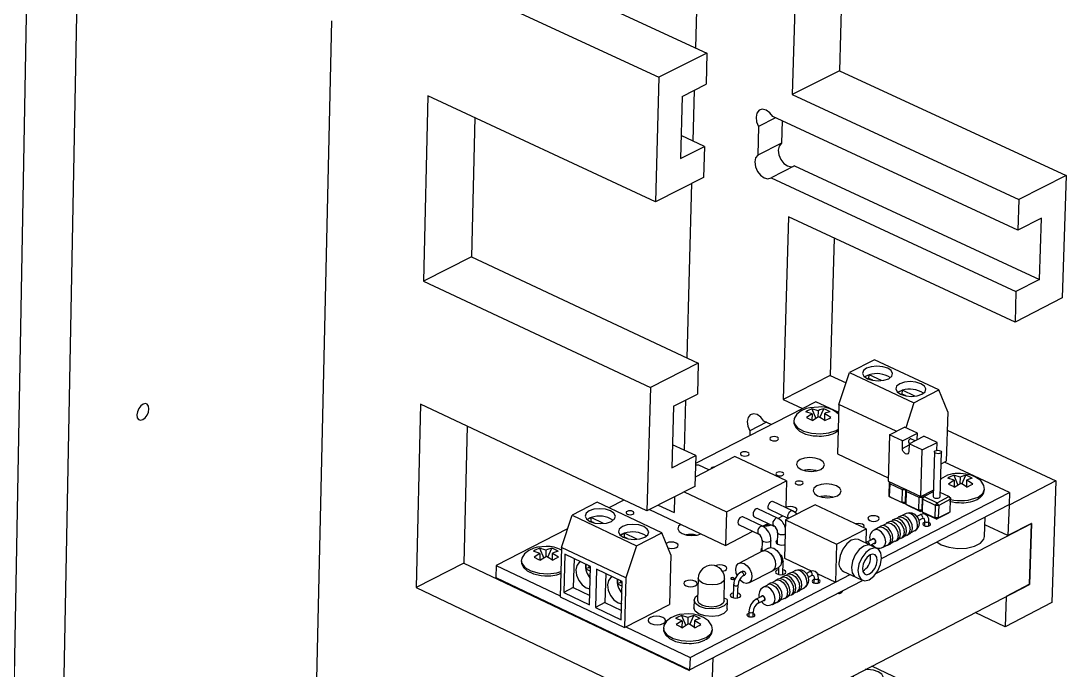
# Model space of a CAD drawing. Extents: x 0 to 159, y 0 to 236.
# Drawn here: x 134.33 to 153.69, y 154.09 to 166.11 of the extents above; entities that cross this region are included whole.
import ezdxf

# ---------------------------------------------------------------- set-up
doc = ezdxf.new("R2010")
doc.units = 0
doc.layers.get('0').update_dxf_attribs({"linetype": 'CONTINUOUS'})

msp = doc.modelspace()

# ---------------------------------------------------------------- linework, layer by layer
at = {"color": 7, "linetype": 'CONTINUOUS'}
for p, q in [((135.287, 213.264), (133.564, 119.124)), ((136.233, 212.405), (134.468, 119.622)), ((146.828, 165.606), (146.919, 168.872)), ((148.715, 168.151), (148.615, 164.741)), ((149.566, 167.762), (149.488, 165.182)), ((142.813, 167.46), (147.036, 165.51)), ((141.921, 167.016), (146.145, 165.062)), ((139.726, 150.302), (140.084, 166.109)), ((147.036, 165.51), (146.145, 165.062)), ((147.036, 165.51), (147.02, 164.933)), ((149.488, 165.182), (148.615, 164.741)), ((149.488, 165.182), (153.689, 163.246)), ((146.145, 165.062), (146.082, 162.757)), ((146.575, 164.709), (147.02, 164.933)), ((146.78, 163.879), (146.806, 164.826)), ((141.866, 164.719), (141.783, 161.29)), ((146.082, 162.757), (141.866, 164.719)), ((146.575, 164.709), (146.543, 163.558)), ((148.615, 164.741), (152.816, 162.801)), ((142.735, 164.315), (142.671, 161.738)), ((148.307, 164.309), (147.993, 164.15)), ((152.797, 162.233), (148.255, 164.334)), ((148.426, 164.254), (148.414, 163.84)), ((147.993, 164.15), (147.978, 163.619)), ((146.988, 163.782), (146.555, 163.983)), ((148.414, 163.84), (147.978, 163.619)), ((146.543, 163.558), (146.988, 163.782)), ((146.988, 163.782), (146.971, 163.207)), ((148.658, 163.423), (148.222, 163.202)), ((148.658, 163.423), (153.196, 161.321)), ((153.689, 163.246), (152.816, 162.801)), ((153.689, 163.246), (153.613, 160.977)), ((146.971, 163.207), (146.082, 162.757)), ((146.667, 159.866), (146.758, 163.099)), ((148.222, 163.202), (152.76, 161.098)), ((152.816, 162.801), (152.797, 162.233)), ((148.548, 162.478), (148.449, 159.098)), ((152.742, 160.531), (148.548, 162.478)), ((153.234, 162.456), (152.797, 162.233)), ((153.196, 161.321), (153.234, 162.456)), ((149.395, 162.085), (149.319, 159.543)), ((142.671, 161.738), (141.783, 161.29)), ((142.671, 161.738), (146.875, 159.769)), ((141.783, 161.29), (145.987, 159.317)), ((153.196, 161.321), (152.76, 161.098)), ((152.76, 161.098), (152.742, 160.531)), ((153.613, 160.977), (152.742, 160.531)), ((146.875, 159.769), (145.987, 159.317)), ((146.875, 159.769), (146.859, 159.198)), ((150.139, 159.831), (149.676, 159.595)), ((151.332, 159.275), (150.139, 159.831)), ((149.319, 159.543), (148.449, 159.098)), ((149.319, 159.543), (149.614, 159.405)), ((149.481, 159.002), (149.676, 159.595)), ((149.676, 159.595), (150.87, 159.037)), ((150.039, 159.555), (149.957, 159.513)), ((150.036, 159.484), (150.039, 159.555)), ((150.272, 159.446), (150.039, 159.555)), ((149.97, 159.504), (150.053, 159.465)), ((150.036, 159.484), (150.024, 159.478)), ((150.106, 159.452), (150.036, 159.484)), ((145.987, 159.317), (145.924, 157.033)), ((146.415, 158.972), (146.859, 159.198)), ((150.655, 159.267), (150.574, 159.225)), ((150.587, 159.216), (150.67, 159.177)), ((150.653, 159.197), (150.641, 159.19)), ((150.653, 159.197), (150.655, 159.267)), ((150.723, 159.164), (150.653, 159.197)), ((150.889, 159.158), (150.655, 159.267)), ((150.87, 159.037), (151.332, 159.275)), ((151.497, 158.866), (151.332, 159.275)), ((141.729, 159.013), (141.647, 155.614)), ((145.924, 157.033), (141.729, 159.013)), ((146.415, 158.972), (146.384, 157.83)), ((146.619, 158.154), (146.646, 159.089)), ((149.051, 159.056), (146.823, 157.914)), ((148.449, 159.098), (148.807, 158.931)), ((149.476, 158.857), (149.051, 159.056)), ((149.481, 159.002), (149.453, 158.09)), ((150.538, 158.507), (149.481, 159.002)), ((150.87, 159.037), (150.717, 158.574)), ((148.985, 158.833), (148.868, 158.87)), ((148.985, 158.833), (148.878, 158.761)), ((149.094, 158.888), (148.977, 158.926)), ((148.977, 158.926), (149.054, 158.743)), ((148.985, 158.833), (148.981, 158.713)), ((149.104, 158.777), (148.997, 158.705)), ((149.094, 158.888), (149.09, 158.767)), ((149.129, 158.763), (149.2, 158.926)), ((149.213, 158.833), (149.21, 158.712)), ((151.497, 158.866), (151.468, 157.954)), ((142.594, 158.605), (142.531, 156.067)), ((148.138, 158.675), (147.83, 158.517)), ((148.226, 158.633), (148.091, 158.697)), ((150.418, 158.445), (150.692, 158.586)), ((150.935, 158.472), (150.692, 158.586)), ((147.83, 158.517), (147.828, 158.429)), ((149.428, 158.523), (149.467, 158.546)), ((150.418, 158.445), (150.392, 157.584)), ((150.661, 158.331), (150.418, 158.445)), ((150.661, 158.331), (150.935, 158.472)), ((150.781, 158.275), (151.055, 158.416)), ((150.931, 158.353), (150.935, 158.472)), ((151.298, 158.302), (151.055, 158.416)), ((151.486, 158.53), (153.5, 157.589)), ((146.827, 158.057), (146.396, 158.26)), ((150.657, 158.19), (150.661, 158.331)), ((150.781, 158.275), (150.777, 158.134)), ((150.779, 158.295), (150.8, 158.285)), ((151.024, 158.162), (150.781, 158.275)), ((150.891, 158.332), (150.813, 158.368)), ((151.024, 158.162), (151.298, 158.302)), ((151.294, 158.155), (151.298, 158.302)), ((146.384, 157.83), (146.827, 158.057)), ((146.827, 158.057), (146.811, 157.487)), ((147.552, 158.038), (146.815, 157.661)), ((148.509, 157.589), (147.552, 158.038)), ((149.453, 158.09), (150.394, 157.649)), ((150.997, 157.3), (151.024, 158.162)), ((151.25, 158.127), (151.223, 157.3)), ((151.353, 157.296), (151.379, 158.122)), ((146.883, 157.882), (146.822, 157.882)), ((147.073, 157.792), (146.883, 157.882)), ((151.372, 157.905), (151.468, 157.954)), ((152.638, 157.377), (151.438, 157.939)), ((151.616, 157.601), (151.498, 157.638)), ((151.725, 157.657), (151.607, 157.695)), ((151.607, 157.695), (151.685, 157.51)), ((151.725, 157.657), (151.721, 157.534)), ((151.76, 157.531), (151.831, 157.695)), ((146.811, 157.487), (145.924, 157.033)), ((147.396, 157.017), (148.509, 157.589)), ((148.509, 157.589), (148.494, 157.098)), ((150.392, 157.584), (150.997, 157.3)), ((150.411, 157.33), (150.418, 157.563)), ((150.421, 157.535), (150.413, 157.302)), ((150.426, 157.568), (150.418, 157.563)), ((150.421, 157.535), (150.418, 157.563)), ((150.421, 157.535), (150.437, 157.563)), ((150.661, 157.422), (150.421, 157.535)), ((150.654, 157.189), (150.661, 157.422)), ((150.661, 157.422), (150.678, 157.45)), ((150.719, 157.422), (150.661, 157.422)), ((150.719, 157.422), (150.711, 157.434)), ((150.719, 157.422), (150.711, 157.189)), ((150.715, 157.187), (150.722, 157.42)), ((150.728, 157.426), (150.719, 157.422)), ((150.73, 157.425), (150.722, 157.42)), ((150.725, 157.392), (150.722, 157.42)), ((150.725, 157.392), (150.741, 157.42)), ((150.997, 157.3), (151.227, 157.419)), ((151.227, 157.419), (151.227, 157.418)), ((151.616, 157.601), (151.509, 157.529)), ((151.616, 157.601), (151.612, 157.481)), ((151.736, 157.544), (151.629, 157.473)), ((151.845, 157.601), (151.841, 157.48)), ((153.5, 157.589), (152.631, 157.14)), ((153.5, 157.589), (153.425, 155.34)), ((145.496, 157.235), (145.218, 157.092)), ((146.435, 157.295), (146.426, 157.002)), ((146.613, 157.386), (147.396, 157.017)), ((150.27, 156.154), (152.638, 157.377)), ((150.413, 157.302), (150.411, 157.33)), ((150.413, 157.302), (150.654, 157.189)), ((150.44, 157.281), (150.413, 157.302)), ((150.68, 157.168), (150.44, 157.281)), ((150.725, 157.392), (150.718, 157.159)), ((150.966, 157.279), (150.725, 157.392)), ((150.959, 157.046), (150.966, 157.279)), ((150.966, 157.279), (150.982, 157.307)), ((151.023, 157.279), (150.966, 157.279)), ((151.023, 157.279), (151.008, 157.306)), ((151.023, 157.279), (151.016, 157.046)), ((151.02, 157.044), (151.027, 157.277)), ((151.03, 157.249), (151.022, 157.016)), ((151.048, 157.292), (151.023, 157.279)), ((151.058, 157.298), (151.027, 157.277)), ((151.03, 157.249), (151.027, 157.277)), ((151.03, 157.249), (151.058, 157.298)), ((151.271, 157.136), (151.03, 157.249)), ((151.226, 157.385), (151.058, 157.298)), ((151.058, 157.298), (151.299, 157.185)), ((151.299, 157.185), (151.519, 157.298)), ((151.547, 157.249), (151.328, 157.136)), ((151.519, 157.298), (151.356, 157.375)), ((151.519, 157.298), (151.547, 157.249)), ((151.519, 157.298), (151.545, 157.277)), ((151.54, 157.016), (151.547, 157.249)), ((151.545, 157.277), (151.547, 157.249)), ((152.638, 157.377), (152.631, 157.152)), ((145.004, 157.193), (144.536, 156.953)), ((146.198, 156.629), (145.004, 157.193)), ((145.974, 157.058), (147.378, 156.396)), ((146.134, 157.14), (146.426, 157.002)), ((148.344, 156.901), (147.979, 157.073)), ((148.189, 157.063), (148.545, 156.895)), ((148.623, 157.038), (148.258, 157.209)), ((149.038, 157.148), (148.49, 156.866)), ((149.986, 156.703), (149.038, 157.148)), ((150.174, 155.881), (152.631, 157.152)), ((150.711, 157.189), (150.654, 157.189)), ((150.68, 157.168), (150.654, 157.189)), ((150.68, 157.168), (150.711, 157.189)), ((150.715, 157.186), (150.68, 157.168)), ((150.711, 157.189), (150.715, 157.191)), ((150.718, 157.159), (150.715, 157.187)), ((150.718, 157.159), (150.959, 157.046)), ((150.744, 157.138), (150.718, 157.159)), ((150.985, 157.025), (150.744, 157.138)), ((151.016, 157.046), (150.959, 157.046)), ((150.985, 157.025), (150.959, 157.046)), ((150.985, 157.025), (151.016, 157.046)), ((151.02, 157.043), (150.985, 157.025)), ((151.016, 157.046), (151.02, 157.048)), ((151.022, 157.016), (151.02, 157.044)), ((151.264, 156.903), (151.271, 157.136)), ((151.271, 157.136), (151.299, 157.185)), ((151.328, 157.136), (151.271, 157.136)), ((151.328, 157.136), (151.299, 157.185)), ((151.328, 157.136), (151.321, 156.903)), ((152.631, 157.14), (152.612, 156.576)), ((152.619, 157.145), (152.631, 157.14)), ((144.34, 156.357), (144.536, 156.953)), ((144.536, 156.953), (145.73, 156.389)), ((144.891, 156.911), (144.816, 156.872)), ((144.889, 156.84), (144.879, 156.835)), ((144.889, 156.84), (144.891, 156.911)), ((144.947, 156.813), (144.889, 156.84)), ((145.122, 156.801), (144.891, 156.911)), ((147.396, 157.017), (147.378, 156.396)), ((148.065, 156.751), (147.7, 156.923)), ((147.909, 156.926), (148.274, 156.754)), ((148.351, 156.896), (148.443, 156.943)), ((148.49, 156.866), (148.469, 156.16)), ((148.49, 156.866), (149.438, 156.42)), ((150.464, 156.85), (150.435, 156.836)), ((150.509, 156.883), (150.466, 156.86)), ((150.573, 156.907), (150.545, 156.892)), ((150.619, 156.939), (150.575, 156.917)), ((150.724, 156.984), (150.654, 156.949)), ((150.984, 156.963), (150.925, 156.933)), ((150.964, 156.862), (151.021, 156.891)), ((151.022, 157.016), (151.264, 156.903)), ((151.048, 156.995), (151.022, 157.016)), ((151.29, 156.882), (151.048, 156.995)), ((151.066, 156.844), (151.064, 156.758)), ((151.066, 156.844), (151.066, 156.843)), ((151.145, 156.755), (151.147, 156.841)), ((151.321, 156.903), (151.264, 156.903)), ((151.29, 156.882), (151.264, 156.903)), ((151.509, 156.995), (151.29, 156.882)), ((151.29, 156.882), (151.321, 156.903)), ((151.321, 156.903), (151.54, 157.016)), ((151.54, 157.016), (151.509, 156.995)), ((152.175, 156.559), (152.187, 156.922)), ((144.453, 156.701), (143.132, 156.024)), ((146.257, 153.285), (153.047, 156.799)), ((147.378, 156.396), (147.885, 156.656)), ((147.631, 156.776), (147.996, 156.604)), ((148.066, 156.75), (148.17, 156.803)), ((149.438, 156.42), (149.986, 156.703)), ((149.986, 156.703), (149.978, 156.437)), ((150.21, 156.719), (150.133, 156.68)), ((150.255, 156.752), (150.212, 156.729)), ((150.355, 156.794), (150.291, 156.761)), ((150.4, 156.827), (150.356, 156.804)), ((150.818, 156.632), (150.888, 156.668)), ((152.612, 156.576), (152.182, 156.778)), ((153.047, 156.801), (152.612, 156.576)), ((153.01, 155.677), (153.047, 156.801)), ((153.047, 156.799), (153.01, 155.674)), ((153.047, 156.799), (153.044, 156.8)), ((145.508, 156.619), (145.433, 156.581)), ((145.506, 156.548), (145.495, 156.543)), ((145.506, 156.548), (145.508, 156.619)), ((145.564, 156.521), (145.506, 156.548)), ((145.739, 156.51), (145.508, 156.619)), ((145.73, 156.389), (146.198, 156.629)), ((146.367, 156.22), (146.198, 156.629)), ((148.059, 156.492), (148.053, 156.283)), ((148.218, 156.356), (148.221, 156.487)), ((148.344, 156.632), (148.337, 156.423)), ((150.069, 156.394), (149.84, 156.502)), ((150, 156.456), (149.975, 156.438)), ((150.109, 156.512), (150, 156.456)), ((150.455, 156.444), (150.519, 156.477)), ((150.528, 156.473), (150.571, 156.495)), ((150.599, 156.519), (150.628, 156.534)), ((150.637, 156.529), (150.681, 156.552)), ((150.709, 156.575), (150.737, 156.59)), ((150.746, 156.586), (150.79, 156.608)), ((143.941, 156.248), (143.824, 156.286)), ((144.052, 156.305), (143.935, 156.343)), ((143.935, 156.343), (144.012, 156.159)), ((144.052, 156.305), (144.049, 156.183)), ((144.087, 156.177), (144.159, 156.343)), ((144.34, 156.357), (144.316, 155.441)), ((145.534, 155.792), (144.34, 156.357)), ((145.73, 156.389), (145.534, 155.792)), ((146.294, 156.439), (146.28, 156.431)), ((148.073, 156.293), (147.625, 156.063)), ((148.175, 156.346), (148.057, 156.285)), ((149.438, 156.42), (149.417, 155.713)), ((150.063, 156.397), (150.146, 156.44)), ((150.19, 156.337), (150.07, 156.394)), ((150.297, 156.363), (150.374, 156.402)), ((150.383, 156.398), (150.427, 156.421)), ((142.531, 156.067), (141.647, 155.614)), ((142.531, 156.067), (146.715, 154.08)), ((143.941, 156.248), (143.833, 156.176)), ((143.941, 156.248), (143.938, 156.126)), ((144.061, 156.192), (143.952, 156.119)), ((144.171, 156.248), (144.168, 156.125)), ((144.401, 156.232), (144.383, 155.524)), ((144.88, 156.005), (144.401, 156.232)), ((144.574, 156.15), (144.559, 155.615)), ((146.367, 156.22), (146.341, 155.304)), ((148.441, 155.855), (148.448, 156.097)), ((148.469, 156.16), (148.979, 155.919)), ((150.068, 156.17), (150.063, 156.222)), ((143.132, 156.024), (143.126, 155.798)), ((143.132, 156.024), (144.316, 155.462)), ((144.794, 156.046), (144.792, 155.959)), ((144.847, 155.987), (144.792, 155.959)), ((144.792, 155.959), (144.878, 155.918)), ((144.848, 156.02), (144.847, 155.987)), ((144.847, 155.987), (144.879, 155.972)), ((144.861, 155.297), (144.88, 156.005)), ((144.988, 155.954), (144.969, 155.246)), ((145.467, 155.727), (144.988, 155.954)), ((145.16, 155.872), (145.145, 155.337)), ((147.7, 155.918), (147.666, 155.901)), ((147.812, 155.702), (148.26, 155.932)), ((148.243, 155.924), (148.361, 155.985)), ((148.364, 155.986), (148.36, 155.858)), ((148.57, 155.883), (148.526, 155.86)), ((148.676, 155.928), (148.605, 155.892)), ((148.937, 155.907), (148.877, 155.877)), ((149.08, 155.872), (149.417, 155.713)), ((149.563, 155.914), (149.791, 155.806)), ((143.126, 155.798), (146.715, 154.094)), ((145.381, 155.768), (145.378, 155.681)), ((145.434, 155.709), (145.378, 155.681)), ((145.378, 155.681), (145.465, 155.64)), ((145.434, 155.742), (145.434, 155.709)), ((145.434, 155.709), (145.466, 155.694)), ((145.448, 155.019), (145.467, 155.727)), ((145.534, 155.792), (145.509, 154.875)), ((146.226, 152.154), (153.01, 155.674)), ((146.715, 154.094), (149.915, 155.748)), ((146.722, 154.32), (149.417, 155.713)), ((146.875, 155.79), (146.863, 155.379)), ((147.352, 155.366), (147.363, 155.776)), ((147.703, 155.829), (147.737, 155.846)), ((148.205, 155.694), (148.161, 155.672)), ((148.305, 155.737), (148.24, 155.703)), ((148.35, 155.769), (148.306, 155.747)), ((148.415, 155.793), (148.386, 155.778)), ((148.46, 155.826), (148.416, 155.803)), ((148.524, 155.85), (148.496, 155.835)), ((148.917, 155.805), (148.974, 155.835)), ((149.02, 155.788), (149.018, 155.701)), ((149.02, 155.788), (149.02, 155.787)), ((149.099, 155.699), (149.102, 155.785)), ((149.417, 155.713), (149.69, 155.854)), ((149.792, 155.806), (149.912, 155.749)), ((153.01, 155.677), (152.576, 155.451)), ((141.647, 155.614), (145.831, 153.623)), ((143.56, 155.592), (143.559, 155.578)), ((144.559, 155.615), (144.383, 155.524)), ((144.383, 155.524), (144.861, 155.297)), ((144.559, 155.615), (144.866, 155.47)), ((144.801, 155.609), (144.869, 155.591)), ((147.53, 155.668), (147.523, 155.426)), ((147.604, 155.424), (147.611, 155.665)), ((148.159, 155.662), (148.082, 155.622)), ((148.55, 155.461), (148.579, 155.476)), ((148.588, 155.471), (148.632, 155.494)), ((148.66, 155.517), (148.689, 155.532)), ((148.698, 155.528), (148.742, 155.551)), ((148.77, 155.574), (148.84, 155.61)), ((149.463, 155.514), (149.481, 155.506)), ((144.316, 155.441), (145.509, 154.875)), ((145.145, 155.337), (144.969, 155.246)), ((145.145, 155.337), (145.452, 155.191)), ((145.388, 155.331), (145.456, 155.313)), ((145.509, 154.875), (146.341, 155.304)), ((146.798, 155.381), (146.794, 155.24)), ((147.413, 155.392), (147.353, 155.42)), ((147.413, 155.222), (147.417, 155.364)), ((148.058, 155.454), (147.948, 155.397)), ((147.985, 155.325), (148.095, 155.381)), ((148.247, 155.304), (148.324, 155.344)), ((148.333, 155.339), (148.377, 155.362)), ((148.405, 155.386), (148.469, 155.419)), ((148.478, 155.414), (148.522, 155.437)), ((152.576, 155.451), (152.557, 154.889)), ((153.425, 155.34), (152.557, 154.889)), ((144.486, 155.138), (144.492, 155.149)), ((144.969, 155.246), (145.448, 155.019)), ((146.684, 155.058), (146.566, 155.096)), ((146.566, 155.096), (146.645, 154.911)), ((146.719, 154.93), (146.791, 155.096)), ((147.812, 155.164), (147.809, 155.077)), ((147.891, 155.075), (147.893, 155.161)), ((152.557, 154.889), (152.001, 155.151)), ((144.921, 154.946), (144.92, 154.932)), ((146.574, 155.001), (146.456, 155.039)), ((146.574, 155.001), (146.465, 154.928)), ((146.574, 155.001), (146.57, 154.879)), ((146.694, 154.944), (146.585, 154.871)), ((146.684, 155.058), (146.681, 154.935)), ((146.804, 155.001), (146.801, 154.878)), ((145.077, 154.857), (145.081, 154.87)), ((145.53, 154.886), (146.722, 154.32)), ((145.543, 154.651), (145.542, 154.637)), ((145.699, 154.562), (145.702, 154.575)), ((146.189, 154.343), (146.189, 154.329)), ((146.722, 154.32), (146.715, 154.094)), ((147.14, 153.956), (147.151, 154.319)), ((151.154, 153.653), (150.087, 154.158))]:
    msp.add_line(p, q, dxfattribs=at)
at = {"color": 8, "linetype": 'CONTINUOUS'}
msp.add_line((150.657, 158.19), (150.78, 158.254), dxfattribs=at)
at = {"color": 7, "linetype": 'CONTINUOUS'}
for points in [[(148.255, 164.334), (148.198, 164.406), (148.13, 164.454), (148.061, 164.47), (148.002, 164.451), (147.961, 164.4), (147.945, 164.325), (147.956, 164.237), (147.993, 164.15)], [(148.414, 163.84), (148.373, 163.789), (148.357, 163.714), (148.369, 163.627), (148.405, 163.54), (148.462, 163.468), (148.53, 163.42), (148.599, 163.404), (148.632, 163.41)], [(147.978, 163.619), (147.937, 163.568), (147.921, 163.494), (147.932, 163.406), (147.969, 163.319), (148.026, 163.247), (148.094, 163.199), (148.162, 163.183), (148.222, 163.202)], [(149.989, 159.675), (149.933, 159.631), (149.917, 159.579), (149.943, 159.526), (150.008, 159.482), (150.101, 159.453), (150.209, 159.442), (150.315, 159.453), (150.402, 159.482), (150.458, 159.526), (150.475, 159.579), (150.448, 159.631), (150.384, 159.675), (150.291, 159.704), (150.183, 159.715), (150.077, 159.704), (149.989, 159.675)], [(150.039, 159.555), (149.96, 159.519), (149.956, 159.516)], [(150.606, 159.387), (150.549, 159.343), (150.533, 159.291), (150.559, 159.239), (150.624, 159.194), (150.718, 159.165), (150.825, 159.154), (150.931, 159.165), (151.019, 159.194), (151.075, 159.239), (151.091, 159.291), (151.065, 159.343), (151, 159.387), (150.907, 159.417), (150.799, 159.427), (150.693, 159.417), (150.606, 159.387)], [(150.655, 159.267), (150.576, 159.231), (150.573, 159.229)], [(136.699, 158.923), (136.691, 158.973), (136.668, 159.007), (136.632, 159.02), (136.59, 159.009), (136.547, 158.977), (136.51, 158.928), (136.485, 158.869), (136.475, 158.81), (136.482, 158.76), (136.506, 158.726), (136.541, 158.714), (136.584, 158.724), (136.627, 158.757), (136.664, 158.806), (136.689, 158.864), (136.699, 158.923)], [(148.091, 158.697), (148.034, 158.769), (147.967, 158.817), (147.898, 158.833), (147.839, 158.815), (147.798, 158.765), (147.782, 158.691), (147.794, 158.604), (147.83, 158.517)], [(149.103, 158.957), (148.942, 158.944), (148.876, 158.928), (148.779, 158.886), (148.7, 158.825), (148.651, 158.745), (148.642, 158.692)], [(148.977, 158.926), (148.897, 158.888), (148.868, 158.87)], [(149.2, 158.926), (149.126, 158.902), (149.094, 158.888)], [(149.22, 158.705), (149.139, 158.758), (149.104, 158.777)], [(149.319, 158.87), (149.234, 158.913), (149.2, 158.926)], [(149.319, 158.87), (149.245, 158.847), (149.213, 158.833)], [(149.329, 158.761), (149.248, 158.814), (149.213, 158.833)], [(148.642, 158.694), (148.65, 158.649), (148.71, 158.572), (148.821, 158.51), (148.97, 158.47), (149.136, 158.459), (149.296, 158.477), (149.428, 158.523)], [(148.648, 158.692), (148.645, 158.656), (148.681, 158.577), (148.752, 158.511), (148.863, 158.457), (149.005, 158.424), (149.075, 158.422)], [(148.878, 158.761), (148.963, 158.722), (148.997, 158.705)], [(149.22, 158.705), (149.3, 158.747), (149.329, 158.761)], [(148.222, 158.397), (148.205, 158.384), (148.201, 158.369), (148.208, 158.354), (148.227, 158.341), (148.254, 158.333), (148.285, 158.33), (148.315, 158.333), (148.341, 158.341), (148.357, 158.354), (148.362, 158.369), (148.354, 158.384), (148.336, 158.397), (148.309, 158.406), (148.278, 158.409), (148.247, 158.406), (148.222, 158.397)], [(149.406, 158.48), (149.461, 158.514), (149.462, 158.516)], [(150.777, 158.134), (150.771, 158.109), (150.758, 158.092), (150.738, 158.086), (150.715, 158.091), (150.692, 158.108), (150.673, 158.132), (150.661, 158.161), (150.657, 158.19)], [(150.813, 158.368), (150.807, 158.369), (150.797, 158.367), (150.787, 158.358), (150.777, 158.346), (150.771, 158.332), (150.769, 158.317), (150.77, 158.305), (150.776, 158.296), (150.779, 158.295)], [(147.676, 158.117), (147.659, 158.105), (147.654, 158.089), (147.662, 158.074), (147.681, 158.061), (147.708, 158.053), (147.739, 158.05), (147.769, 158.053), (147.795, 158.061), (147.811, 158.074), (147.816, 158.089), (147.809, 158.105), (147.79, 158.117), (147.763, 158.126), (147.732, 158.129), (147.701, 158.126), (147.676, 158.117)], [(148.761, 157.983), (148.709, 157.942), (148.694, 157.893), (148.718, 157.845), (148.778, 157.803), (148.864, 157.776), (148.964, 157.766), (149.062, 157.776), (149.144, 157.803), (149.196, 157.845), (149.211, 157.893), (149.187, 157.942), (149.127, 157.983), (149.041, 158.01), (148.941, 158.02), (148.843, 158.01), (148.761, 157.983)], [(151.362, 158.102), (151.342, 158.095), (151.318, 158.093), (151.292, 158.095), (151.271, 158.102), (151.256, 158.112), (151.25, 158.125), (151.253, 158.137), (151.266, 158.147), (151.287, 158.154), (151.311, 158.156), (151.336, 158.154), (151.358, 158.147), (151.373, 158.137), (151.379, 158.125), (151.376, 158.112), (151.362, 158.102)], [(147.129, 157.837), (147.113, 157.824), (147.108, 157.81)], [(147.183, 157.849), (147.155, 157.846), (147.129, 157.837)], [(148.332, 157.745), (148.317, 157.733), (148.313, 157.719), (148.32, 157.706), (148.336, 157.694), (148.361, 157.686), (148.389, 157.684), (148.416, 157.686), (148.439, 157.694), (148.454, 157.706), (148.458, 157.719), (148.452, 157.733), (148.435, 157.745), (148.41, 157.752), (148.382, 157.755), (148.355, 157.752), (148.332, 157.745)], [(151.607, 157.695), (151.528, 157.657), (151.498, 157.638)], [(151.831, 157.695), (151.756, 157.671), (151.725, 157.657)], [(152.179, 157.433), (152.167, 157.507), (152.107, 157.594), (152.011, 157.66), (151.93, 157.693), (151.831, 157.717), (151.734, 157.726)], [(151.951, 157.638), (151.865, 157.681), (151.831, 157.695)], [(151.951, 157.638), (151.876, 157.615), (151.845, 157.601)], [(148.69, 157.576), (148.675, 157.565), (148.671, 157.551), (148.678, 157.537), (148.695, 157.526), (148.719, 157.518), (148.747, 157.515), (148.775, 157.518), (148.798, 157.526), (148.812, 157.537), (148.817, 157.551), (148.81, 157.565), (148.793, 157.576), (148.769, 157.584), (148.741, 157.587), (148.713, 157.584), (148.69, 157.576)], [(149.069, 157.495), (149.017, 157.454), (149.002, 157.405), (149.026, 157.356), (149.086, 157.315), (149.172, 157.287), (149.272, 157.278), (149.37, 157.287), (149.452, 157.315), (149.504, 157.356), (149.519, 157.405), (149.495, 157.454), (149.435, 157.495), (149.349, 157.522), (149.249, 157.532), (149.151, 157.522), (149.069, 157.495)], [(151.509, 157.529), (151.594, 157.49), (151.629, 157.473)], [(151.852, 157.473), (151.771, 157.526), (151.736, 157.544)], [(151.961, 157.529), (151.88, 157.582), (151.845, 157.601)], [(151.852, 157.473), (151.932, 157.514), (151.961, 157.529)], [(152.061, 157.29), (152.149, 157.358), (152.179, 157.436)], [(151.223, 157.3), (151.223, 157.298), (151.23, 157.286), (151.245, 157.276), (151.266, 157.269), (151.291, 157.267), (151.316, 157.269), (151.336, 157.276)], [(151.336, 157.276), (151.349, 157.286), (151.353, 157.296)], [(145.265, 156.839), (145.322, 156.884), (145.339, 156.937), (145.313, 156.99), (145.249, 157.035), (145.155, 157.064), (145.047, 157.075), (144.941, 157.064), (144.852, 157.035), (144.795, 156.99), (144.778, 156.937), (144.803, 156.884), (144.868, 156.839), (144.961, 156.809), (145.07, 156.799), (145.176, 156.809), (145.265, 156.839)], [(145.557, 157.025), (145.542, 157.014), (145.537, 157), (145.544, 156.986), (145.561, 156.975), (145.585, 156.967), (145.613, 156.964), (145.641, 156.967), (145.664, 156.975), (145.679, 156.986), (145.683, 157), (145.677, 157.014), (145.66, 157.025), (145.635, 157.033), (145.607, 157.036), (145.58, 157.033), (145.557, 157.025)], [(147.979, 157.073), (147.967, 157.076), (147.946, 157.07), (147.925, 157.054), (147.907, 157.03), (147.894, 157.001), (147.889, 156.971), (147.893, 156.947), (147.904, 156.93), (147.909, 156.926)], [(148.189, 157.063), (148.183, 157.066), (148.172, 157.083), (148.168, 157.108), (148.173, 157.137), (148.186, 157.166), (148.204, 157.191), (148.225, 157.207), (148.246, 157.212), (148.258, 157.209)], [(148.662, 157.01), (148.673, 157.014), (148.697, 157.034), (148.704, 157.057), (148.693, 157.079), (148.665, 157.099), (148.624, 157.112), (148.577, 157.116), (148.531, 157.112), (148.493, 157.099), (148.493, 157.099)], [(148.701, 156.975), (148.691, 156.989), (148.623, 157.038)], [(151.531, 157.215), (151.638, 157.19), (151.707, 157.188)], [(147.667, 156.92), (147.646, 156.904), (147.628, 156.879), (147.615, 156.85), (147.61, 156.821), (147.614, 156.796), (147.625, 156.779), (147.631, 156.776)], [(147.7, 156.923), (147.688, 156.925), (147.667, 156.92)], [(150.043, 156.929), (150.022, 156.912), (150.016, 156.892), (150.026, 156.872), (150.05, 156.856), (150.086, 156.844), (150.126, 156.84), (150.166, 156.844), (150.199, 156.856), (150.221, 156.872), (150.227, 156.892), (150.217, 156.912), (150.192, 156.929), (150.157, 156.94), (150.116, 156.944), (150.077, 156.94), (150.043, 156.929)], [(150.571, 156.495), (150.58, 156.5), (150.611, 156.539), (150.624, 156.596), (150.615, 156.663), (150.587, 156.73), (150.543, 156.786), (150.491, 156.823), (150.438, 156.836), (150.4, 156.827)], [(150.466, 156.86), (150.503, 156.87), (150.556, 156.857), (150.609, 156.82), (150.653, 156.764), (150.681, 156.697), (150.689, 156.63)], [(150.681, 156.552), (150.689, 156.557), (150.721, 156.595), (150.733, 156.652), (150.725, 156.72), (150.696, 156.786), (150.653, 156.843), (150.6, 156.88), (150.547, 156.892), (150.509, 156.883)], [(150.575, 156.917), (150.612, 156.926), (150.666, 156.914), (150.718, 156.876), (150.762, 156.82), (150.79, 156.753), (150.799, 156.686)], [(150.79, 156.608), (150.798, 156.613), (150.83, 156.652), (150.842, 156.709), (150.834, 156.776), (150.806, 156.843), (150.762, 156.899), (150.709, 156.936), (150.656, 156.949), (150.619, 156.939)], [(150.971, 156.805), (150.965, 156.861), (150.938, 156.919), (150.893, 156.967), (150.84, 156.994), (150.784, 157.001), (150.73, 156.988), (150.724, 156.983)], [(151.147, 156.841), (151.143, 156.888), (151.122, 156.939), (151.087, 156.968), (151.04, 156.979), (150.995, 156.969), (150.984, 156.963)], [(151.021, 156.891), (151.038, 156.897), (151.049, 156.897), (151.061, 156.883), (151.066, 156.859), (151.066, 156.844)], [(145.882, 156.548), (145.939, 156.593), (145.956, 156.646), (145.93, 156.698), (145.866, 156.743), (145.772, 156.773), (145.664, 156.784), (145.557, 156.773), (145.469, 156.743), (145.411, 156.698), (145.394, 156.646), (145.42, 156.593), (145.485, 156.548), (145.578, 156.518), (145.687, 156.507), (145.794, 156.518), (145.882, 156.548)], [(146.554, 156.785), (146.511, 156.749), (146.496, 156.702), (146.519, 156.654), (146.577, 156.614), (146.661, 156.587), (146.757, 156.578), (146.853, 156.587), (146.924, 156.61)], [(148.175, 156.767), (148.166, 156.769), (148.117, 156.776)], [(149.939, 156.725), (149.943, 156.729), (149.949, 156.749), (149.939, 156.769), (149.915, 156.786), (149.88, 156.797), (149.839, 156.801), (149.799, 156.797), (149.79, 156.795)], [(150.212, 156.729), (150.249, 156.739), (150.302, 156.726), (150.355, 156.689), (150.399, 156.633), (150.427, 156.566), (150.435, 156.499)], [(150.427, 156.421), (150.435, 156.426), (150.467, 156.464), (150.479, 156.521), (150.471, 156.588), (150.442, 156.655), (150.399, 156.712), (150.346, 156.749), (150.293, 156.761), (150.255, 156.752)], [(150.356, 156.804), (150.394, 156.813), (150.447, 156.801), (150.5, 156.764), (150.543, 156.707), (150.572, 156.641), (150.58, 156.573)], [(151.066, 156.817), (151.051, 156.812), (151.036, 156.8), (151.032, 156.786), (151.039, 156.773), (151.056, 156.761), (151.08, 156.753), (151.109, 156.75), (151.136, 156.753), (151.159, 156.761), (151.174, 156.773), (151.178, 156.786), (151.171, 156.8), (151.154, 156.812), (151.147, 156.815)], [(146.314, 156.349), (146.341, 156.342), (146.388, 156.337), (146.434, 156.342), (146.473, 156.355), (146.497, 156.374), (146.505, 156.397), (146.494, 156.42), (146.466, 156.439), (146.425, 156.452), (146.378, 156.457), (146.332, 156.452), (146.294, 156.439), (146.294, 156.439)], [(148.339, 156.489), (148.32, 156.473), (148.314, 156.453), (148.324, 156.434), (148.348, 156.417), (148.383, 156.406), (148.424, 156.402), (148.464, 156.406), (148.476, 156.409)], [(149.84, 156.502), (149.794, 156.512), (149.71, 156.49), (149.626, 156.426), (149.553, 156.328), (149.502, 156.211), (149.482, 156.094)], [(150.146, 156.44), (150.148, 156.441), (150.155, 156.45), (150.158, 156.462), (150.156, 156.477), (150.15, 156.491), (150.14, 156.503), (150.129, 156.512), (150.117, 156.514), (150.109, 156.512)], [(151.292, 156.459), (151.376, 156.408), (151.517, 156.361), (151.679, 156.34), (151.843, 156.347), (151.99, 156.382), (152.102, 156.439), (152.164, 156.513), (152.175, 156.559)], [(144.059, 156.375), (143.898, 156.361), (143.831, 156.344), (143.734, 156.302), (143.655, 156.24), (143.606, 156.16), (143.597, 156.106)], [(143.935, 156.343), (143.854, 156.305), (143.824, 156.286)], [(144.159, 156.343), (144.084, 156.319), (144.052, 156.305)], [(144.278, 156.286), (144.193, 156.33), (144.159, 156.343)], [(144.278, 156.286), (144.203, 156.262), (144.171, 156.248)], [(148.055, 156.342), (148.042, 156.33), (148.036, 156.31), (148.045, 156.29), (148.053, 156.283)], [(148.175, 156.346), (148.215, 156.356), (148.273, 156.342), (148.33, 156.301), (148.378, 156.24), (148.408, 156.168), (148.418, 156.095), (148.404, 156.032), (148.37, 155.99), (148.361, 155.985)], [(150.069, 156.394), (150.022, 156.405), (149.939, 156.383), (149.854, 156.318), (149.781, 156.22), (149.731, 156.104), (149.711, 155.987), (149.724, 155.887), (149.769, 155.82), (149.791, 155.806)], [(150.07, 156.394), (150.023, 156.404), (149.94, 156.382), (149.855, 156.318), (149.782, 156.22), (149.732, 156.103), (149.712, 155.986), (149.725, 155.887), (149.77, 155.82), (149.792, 155.806)], [(150.271, 156.156), (150.257, 156.256), (150.213, 156.323), (150.143, 156.348), (150.06, 156.326), (149.976, 156.261), (149.903, 156.163), (149.852, 156.047), (149.832, 155.93), (149.846, 155.83), (149.89, 155.763), (149.96, 155.738), (150.043, 155.76), (150.127, 155.825), (150.2, 155.923), (150.251, 156.039), (150.271, 156.156)], [(143.597, 156.107), (143.604, 156.064), (143.664, 155.986), (143.775, 155.922), (143.925, 155.882), (144.091, 155.871), (144.252, 155.89), (144.328, 155.911)], [(143.603, 156.105), (143.6, 156.069), (143.636, 155.989), (143.708, 155.923), (143.821, 155.868), (143.963, 155.836), (144.03, 155.834)], [(143.833, 156.176), (143.918, 156.137), (143.952, 156.119)], [(144.177, 156.119), (144.095, 156.173), (144.061, 156.192)], [(144.287, 156.176), (144.206, 156.229), (144.171, 156.248)], [(144.177, 156.119), (144.257, 156.162), (144.287, 156.176)], [(144.694, 156.093), (144.67, 156.081), (144.625, 156.024), (144.607, 155.941), (144.62, 155.843), (144.662, 155.746), (144.725, 155.663), (144.801, 155.609)], [(147.569, 155.953), (147.582, 156.015), (147.616, 156.057), (147.666, 156.073), (147.724, 156.059), (147.781, 156.019), (147.828, 155.957), (147.859, 155.884), (147.869, 155.811), (147.855, 155.749), (147.821, 155.707), (147.771, 155.692), (147.713, 155.705), (147.657, 155.746), (147.642, 155.762)], [(148.448, 156.097), (148.444, 156.144), (148.422, 156.194), (148.387, 156.224), (148.385, 156.224)], [(150.188, 156.114), (150.18, 156.176), (150.152, 156.218), (150.109, 156.233), (150.057, 156.22), (150.004, 156.179), (149.958, 156.118), (149.927, 156.045), (149.914, 155.972), (149.923, 155.91), (149.951, 155.868), (149.994, 155.853), (150.046, 155.866), (150.099, 155.907), (150.144, 155.968), (150.176, 156.041), (150.188, 156.114)], [(147.319, 155.915), (147.332, 155.918), (147.37, 155.931), (147.395, 155.95), (147.402, 155.973), (147.391, 155.996), (147.363, 156.016), (147.322, 156.029), (147.275, 156.033), (147.229, 156.029), (147.19, 156.016), (147.19, 156.016)], [(147.594, 155.836), (147.578, 155.88), (147.569, 155.953)], [(147.664, 155.9), (147.664, 155.9), (147.666, 155.901)], [(147.7, 155.918), (147.708, 155.92), (147.72, 155.918), (147.731, 155.909), (147.741, 155.897), (147.747, 155.883), (147.749, 155.868), (147.746, 155.856), (147.739, 155.847), (147.737, 155.846)], [(148.33, 155.934), (148.31, 155.919), (148.304, 155.9), (148.313, 155.882), (148.336, 155.866), (148.369, 155.856), (148.406, 155.852), (148.443, 155.856), (148.474, 155.866), (148.493, 155.882), (148.499, 155.9), (148.49, 155.919), (148.468, 155.934), (148.444, 155.943)], [(148.362, 155.945), (148.361, 155.945), (148.33, 155.934)], [(148.526, 155.86), (148.564, 155.869), (148.617, 155.857), (148.669, 155.819), (148.713, 155.763), (148.742, 155.696), (148.75, 155.629)], [(148.742, 155.551), (148.75, 155.556), (148.782, 155.594), (148.794, 155.651), (148.785, 155.719), (148.757, 155.786), (148.713, 155.842), (148.661, 155.879), (148.608, 155.892), (148.57, 155.883)], [(148.924, 155.748), (148.917, 155.804), (148.89, 155.863), (148.845, 155.911), (148.792, 155.938), (148.736, 155.945), (148.683, 155.931), (148.676, 155.926)], [(149.102, 155.785), (149.097, 155.832), (149.075, 155.882), (149.041, 155.912), (148.994, 155.923), (148.948, 155.912), (148.937, 155.907)], [(145.28, 155.815), (145.257, 155.803), (145.211, 155.747), (145.194, 155.663), (145.206, 155.565), (145.248, 155.468), (145.311, 155.385), (145.388, 155.331)], [(146.641, 155.733), (146.616, 155.713), (146.609, 155.69), (146.62, 155.667), (146.648, 155.648), (146.689, 155.635), (146.736, 155.63), (146.782, 155.635), (146.82, 155.648), (146.845, 155.667), (146.852, 155.69), (146.841, 155.713), (146.813, 155.733), (146.772, 155.746), (146.725, 155.75), (146.679, 155.746), (146.641, 155.733)], [(147.484, 155.794), (147.478, 155.789), (147.476, 155.782), (147.479, 155.776), (147.486, 155.771), (147.497, 155.768), (147.51, 155.766), (147.522, 155.768), (147.532, 155.771), (147.539, 155.776), (147.541, 155.782), (147.538, 155.789), (147.53, 155.794), (147.519, 155.797), (147.507, 155.798), (147.495, 155.797), (147.484, 155.794)], [(147.54, 155.681), (147.532, 155.674), (147.53, 155.668)], [(148.161, 155.672), (148.199, 155.681), (148.252, 155.668), (148.304, 155.631), (148.348, 155.574), (148.376, 155.508), (148.385, 155.44)], [(148.377, 155.362), (148.385, 155.367), (148.417, 155.406), (148.429, 155.463), (148.42, 155.53), (148.392, 155.597), (148.348, 155.654), (148.296, 155.691), (148.242, 155.704), (148.205, 155.694)], [(148.306, 155.747), (148.344, 155.756), (148.397, 155.743), (148.45, 155.706), (148.493, 155.65), (148.522, 155.583), (148.53, 155.515)], [(148.522, 155.437), (148.531, 155.442), (148.562, 155.481), (148.574, 155.538), (148.566, 155.605), (148.537, 155.672), (148.494, 155.729), (148.441, 155.766), (148.388, 155.779), (148.35, 155.769)], [(148.416, 155.803), (148.454, 155.813), (148.507, 155.8), (148.56, 155.763), (148.603, 155.706), (148.632, 155.639), (148.64, 155.572)], [(148.632, 155.494), (148.64, 155.499), (148.672, 155.537), (148.684, 155.595), (148.676, 155.662), (148.647, 155.729), (148.603, 155.785), (148.551, 155.823), (148.498, 155.835), (148.46, 155.826)], [(148.974, 155.835), (148.992, 155.841), (149.002, 155.84), (149.014, 155.826), (149.02, 155.802), (149.02, 155.788)], [(149.019, 155.761), (149.005, 155.755), (148.99, 155.744), (148.986, 155.73), (148.993, 155.716), (149.01, 155.704), (149.034, 155.697), (149.062, 155.694), (149.09, 155.697), (149.113, 155.704), (149.128, 155.716), (149.132, 155.73), (149.125, 155.744), (149.109, 155.755), (149.101, 155.759)], [(147.493, 155.503), (147.473, 155.487), (147.467, 155.469), (147.476, 155.45), (147.499, 155.435), (147.531, 155.424), (147.569, 155.42), (147.606, 155.424), (147.637, 155.435), (147.657, 155.45), (147.662, 155.469), (147.653, 155.487), (147.631, 155.503), (147.607, 155.511)], [(147.525, 155.513), (147.524, 155.513), (147.493, 155.503)], [(147.413, 155.392), (147.408, 155.329), (147.352, 155.274), (147.255, 155.236), (147.134, 155.22), (147.007, 155.23), (146.898, 155.265), (146.824, 155.317), (146.798, 155.379), (146.824, 155.44), (146.866, 155.473)], [(147.352, 155.366), (147.337, 155.326), (147.287, 155.287), (147.211, 155.261), (147.118, 155.252), (147.024, 155.261), (146.942, 155.287), (146.886, 155.326), (146.864, 155.373), (146.863, 155.379)], [(148.095, 155.381), (148.097, 155.383), (148.104, 155.391), (148.107, 155.403), (148.105, 155.418), (148.098, 155.433), (148.089, 155.445), (148.078, 155.453), (148.066, 155.456), (148.058, 155.454)], [(146.692, 155.128), (146.53, 155.115), (146.464, 155.098), (146.366, 155.056), (146.286, 154.994), (146.238, 154.913), (146.228, 154.859)], [(146.566, 155.096), (146.486, 155.058), (146.456, 155.039)], [(146.791, 155.096), (146.716, 155.072), (146.684, 155.058)], [(147.141, 154.834), (147.128, 154.909), (147.067, 154.997), (146.97, 155.063), (146.888, 155.096), (146.789, 155.12), (146.692, 155.128)], [(146.911, 155.039), (146.826, 155.083), (146.791, 155.096)], [(147.413, 155.222), (147.404, 155.188), (147.348, 155.133), (147.251, 155.094), (147.13, 155.079), (147.003, 155.089), (146.894, 155.123), (146.82, 155.176), (146.794, 155.237), (146.794, 155.24)], [(147.811, 155.137), (147.797, 155.131), (147.782, 155.12), (147.777, 155.106), (147.784, 155.092), (147.801, 155.08), (147.826, 155.073), (147.854, 155.07), (147.882, 155.073), (147.905, 155.08), (147.92, 155.092), (147.924, 155.106), (147.917, 155.12), (147.9, 155.131), (147.892, 155.135)], [(145.987, 155.06), (145.954, 155.034), (145.944, 155.004), (145.959, 154.973), (145.997, 154.947), (146.051, 154.929), (146.114, 154.923), (146.175, 154.929), (146.227, 154.947), (146.26, 154.973), (146.27, 155.004), (146.255, 155.034), (146.217, 155.06), (146.163, 155.078), (146.1, 155.084), (146.038, 155.078), (145.987, 155.06)], [(146.465, 154.928), (146.551, 154.888), (146.585, 154.871)], [(146.811, 154.871), (146.729, 154.925), (146.694, 154.944)], [(146.911, 155.039), (146.836, 155.015), (146.804, 155.001)], [(146.921, 154.928), (146.839, 154.982), (146.804, 155.001)], [(146.811, 154.871), (146.891, 154.914), (146.921, 154.928)], [(146.228, 154.86), (146.236, 154.816), (146.295, 154.737), (146.408, 154.674), (146.558, 154.633), (146.725, 154.622), (146.886, 154.641), (147.021, 154.688)], [(146.234, 154.858), (146.232, 154.821), (146.268, 154.741), (146.341, 154.673), (146.454, 154.619), (146.598, 154.587), (146.664, 154.585)], [(147.021, 154.688), (147.109, 154.756), (147.141, 154.837), (147.141, 154.837)], [(149.747, 153.981), (149.745, 153.96), (149.771, 153.907), (149.836, 153.862), (149.929, 153.833), (150.036, 153.822), (150.141, 153.833), (150.229, 153.862), (150.285, 153.907), (150.301, 153.96), (150.275, 154.012), (150.21, 154.057), (150.118, 154.087), (150.01, 154.097), (149.967, 154.095)]]:
    msp.add_lwpolyline(points, dxfattribs=at)
at = {"color": 8, "linetype": 'CONTINUOUS'}
for points in [[(148.547, 156.896), (148.537, 156.911), (148.534, 156.936), (148.538, 156.965), (148.551, 156.994), (148.569, 157.019), (148.59, 157.035), (148.611, 157.04), (148.623, 157.038)], [(148.344, 156.901), (148.332, 156.904), (148.311, 156.898), (148.29, 156.882), (148.272, 156.858), (148.259, 156.829), (148.254, 156.799), (148.258, 156.775), (148.269, 156.758), (148.274, 156.755)], [(150.938, 156.764), (150.929, 156.828), (150.902, 156.892), (150.861, 156.946), (150.81, 156.981), (150.76, 156.993), (150.724, 156.984)], [(151.032, 156.913), (151.03, 156.928), (151.024, 156.942), (151.015, 156.955), (151.003, 156.963), (150.992, 156.965), (150.984, 156.963)], [(151.066, 156.843), (151.066, 156.843), (151.07, 156.835), (151.08, 156.829), (151.093, 156.824), (151.109, 156.823), (151.124, 156.824), (151.137, 156.829)], [(151.137, 156.829), (151.145, 156.835), (151.147, 156.841)], [(148.065, 156.751), (148.053, 156.753), (148.032, 156.748), (148.011, 156.732), (147.993, 156.707), (147.98, 156.678), (147.975, 156.649), (147.979, 156.624), (147.99, 156.607), (147.995, 156.604)], [(150.347, 156.459), (150.339, 156.523), (150.312, 156.587), (150.27, 156.641), (150.22, 156.677), (150.169, 156.689), (150.133, 156.68)], [(148.221, 156.487), (148.217, 156.474), (148.2, 156.461), (148.175, 156.453), (148.144, 156.45), (148.112, 156.453), (148.085, 156.461), (148.067, 156.474), (148.059, 156.489), (148.059, 156.491)], [(148.482, 156.601), (148.459, 156.593), (148.428, 156.59), (148.397, 156.593), (148.37, 156.602), (148.351, 156.615), (148.344, 156.63), (148.344, 156.632)], [(150.048, 156.404), (150.048, 156.406), (150.047, 156.42), (150.04, 156.435), (150.031, 156.447), (150.019, 156.455), (150.008, 156.458), (150, 156.456)], [(150.164, 156.459), (150.162, 156.477), (150.154, 156.494), (150.143, 156.509), (150.129, 156.519), (150.115, 156.522), (150.103, 156.518), (150.095, 156.508), (150.094, 156.504)], [(148.066, 156.287), (148.106, 156.299), (148.163, 156.285), (148.22, 156.245), (148.268, 156.184), (148.299, 156.111), (148.308, 156.038), (148.295, 155.976), (148.26, 155.934), (148.25, 155.931)], [(148.448, 156.097), (148.446, 156.09), (148.438, 156.084), (148.425, 156.08), (148.416, 156.078)], [(147.666, 155.901), (147.674, 155.903), (147.686, 155.9), (147.697, 155.892), (147.706, 155.88), (147.713, 155.865), (147.715, 155.85), (147.712, 155.838), (147.705, 155.83), (147.703, 155.829)], [(148.89, 155.707), (148.882, 155.771), (148.854, 155.835), (148.813, 155.889), (148.762, 155.925), (148.712, 155.937), (148.676, 155.928)], [(148.985, 155.857), (148.984, 155.872), (148.977, 155.886), (148.968, 155.898), (148.956, 155.906), (148.945, 155.909), (148.937, 155.907)], [(147.299, 155.698), (147.222, 155.672), (147.13, 155.663), (147.035, 155.672), (146.954, 155.698), (146.898, 155.737), (146.875, 155.783), (146.875, 155.79)], [(147.363, 155.776), (147.349, 155.737), (147.299, 155.698)], [(149.02, 155.787), (149.02, 155.786), (149.024, 155.779), (149.033, 155.772), (149.047, 155.768), (149.063, 155.766), (149.078, 155.768), (149.091, 155.772)], [(149.091, 155.772), (149.099, 155.779), (149.102, 155.785)], [(147.53, 155.668), (147.53, 155.667), (147.534, 155.659), (147.543, 155.652), (147.557, 155.648), (147.572, 155.646), (147.588, 155.648), (147.6, 155.652), (147.609, 155.659), (147.611, 155.665)], [(148.297, 155.401), (148.288, 155.465), (148.261, 155.529), (148.219, 155.583), (148.169, 155.619), (148.118, 155.631), (148.082, 155.622)], [(147.997, 155.347), (147.995, 155.361), (147.989, 155.376), (147.979, 155.388), (147.968, 155.396), (147.956, 155.399), (147.948, 155.397)], [(148.113, 155.401), (148.11, 155.418), (148.103, 155.436), (148.091, 155.45), (148.078, 155.46), (148.064, 155.463), (148.052, 155.46), (148.044, 155.45), (148.042, 155.446)], [(147.882, 155.148), (147.87, 155.144), (147.854, 155.142), (147.839, 155.144), (147.825, 155.148), (147.816, 155.155), (147.812, 155.163), (147.812, 155.164)], [(147.893, 155.161), (147.891, 155.155), (147.882, 155.148)], [(145.069, 154.861), (145.077, 154.869), (145.078, 154.871)], [(145.691, 154.566), (145.699, 154.574), (145.7, 154.576)]]:
    msp.add_lwpolyline(points, dxfattribs=at)
at = {"color": 7, "linetype": 'CONTINUOUS'}
for centre, radius, start, end in [((150.178, 159.108), 0.468, 57.2316, 107.3497), ((150.794, 158.82), 0.468, 57.1689, 107.3596), ((149.133, 158.451), 0.507, 47.6092, 93.4546), ((149.137, 159.038), 0.619, 264.2167, 295.684), ((148.935, 157.291), 0.504, 75.5789, 100.8501), ((151.682, 157.207), 0.522, 84.1936, 127.5903), ((151.953, 157.455), 0.225, 292.3495, 354.109), ((149.243, 156.803), 0.504, 75.4382, 100.9398), ((151.74, 158.036), 0.812, 256.2475, 293.2993), ((151.769, 157.803), 0.619, 264.199, 295.7899), ((144.965, 156.671), 0.251, 107.1809, 127.064), ((145.044, 156.484), 0.454, 56.4447, 109.7534), ((148.227, 156.659), 0.268, 15.1351, 64.1661), ((145.661, 156.192), 0.454, 56.3791, 109.7647), ((147.928, 156.491), 0.293, 359.1592, 62.2121), ((148.099, 157.214), 0.457, 266.6166, 286.5559), ((148.203, 156.633), 0.141, 359.6424, 59.4468), ((150.201, 156.541), 0.153, 116.2885, 201.1353), ((150.693, 156.677), 0.106, 300.3074, 4.7799), ((150.823, 156.804), 0.148, 295.3328, 0.3306), ((145.582, 156.38), 0.251, 107.1989, 127.1139), ((146.73, 156.106), 0.493, 77.7044, 99.2713), ((147.929, 156.492), 0.13, 359.7403, 59.207), ((150.329, 156.49), 0.106, 300.3148, 4.8086), ((150.474, 156.565), 0.106, 300.3118, 4.7972), ((150.583, 156.621), 0.106, 300.3096, 4.7886), ((144.073, 155.803), 0.572, 62.3065, 91.3335), ((150.221, 156.488), 0.144, 210.6122, 301.677), ((149.652, 156.062), 0.172, 168.9837, 238.9425), ((149.774, 156.175), 0.294, 300.1117, 359.0149), ((144.095, 156.406), 0.576, 263.506, 293.7344), ((145.164, 156.029), 0.379, 176.8552, 220.1956), ((147.119, 155.783), 0.244, 358.4423, 178.3573), ((147.811, 155.66), 0.282, 121.0833, 178.3659), ((145.75, 155.751), 0.379, 176.8314, 220.3511), ((147.812, 155.66), 0.201, 122.7982, 178.3612), ((148.775, 155.747), 0.148, 295.2736, 0.4735), ((148.15, 155.483), 0.153, 116.3139, 201.1585), ((148.425, 155.506), 0.106, 300.3537, 4.9595), ((148.534, 155.563), 0.106, 300.3514, 4.9508), ((148.644, 155.62), 0.106, 300.3492, 4.9421), ((149.494, 155.532), 0.0291, 211.7875, 304.2693), ((149.456, 155.596), 0.103, 301.3753, 339.6919), ((148.094, 155.156), 0.282, 121.1095, 178.3489), ((148.094, 155.156), 0.201, 122.823, 178.3375), ((148.17, 155.429), 0.144, 210.5837, 301.669), ((148.279, 155.431), 0.106, 300.3566, 4.971), ((146.91, 154.857), 0.23, 292.4635, 354.02), ((146.726, 155.205), 0.624, 264.2381, 295.8212)]:
    msp.add_arc(centre, radius, start, end, dxfattribs=at)
at = {"color": 8, "linetype": 'CONTINUOUS'}
for centre, radius, start, end in [((151.009, 156.911), 0.0232, 300.3116, 4.7438), ((150.836, 156.756), 0.102, 300.2981, 4.7746), ((150.139, 156.456), 0.0251, 251.1922, 7.7128), ((150.246, 156.451), 0.102, 300.3839, 4.8124), ((148.789, 155.698), 0.102, 300.3398, 4.9366), ((148.962, 155.855), 0.0231, 300.3533, 4.9056), ((147.973, 155.345), 0.0232, 300.9255, 4.9327), ((148.088, 155.397), 0.0251, 251.0748, 7.9201), ((148.195, 155.392), 0.102, 300.4178, 4.9774)]:
    msp.add_arc(centre, radius, start, end, dxfattribs=at)

doc.saveas('drawing.dxf')
